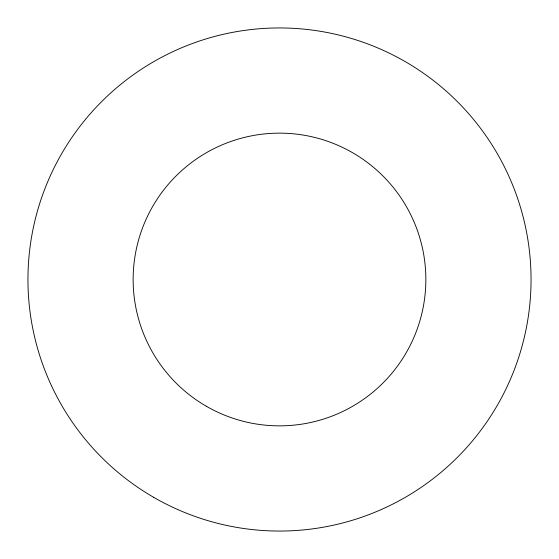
<?xml version="1.0" encoding="UTF-8"?>
<svg xmlns="http://www.w3.org/2000/svg" width="559" height="559" viewBox="0 0 559 559"><rect width="100%" height="100%" fill="white"/><g stroke="black" fill="none" stroke-linecap="round" stroke-linejoin="round"><path stroke-width="0.84" d="M206.32 406.246A146.353 146.353 0 0 0 425.853 279.5A146.353 146.353 0 0 0 206.32 152.754A146.353 146.353 0 0 0 206.32 406.246M153.725 497.349A251.55 251.55 0 0 0 531.05 279.5A251.55 251.55 0 0 0 153.725 61.651A251.55 251.55 0 0 0 153.725 497.349"/></g></svg>
